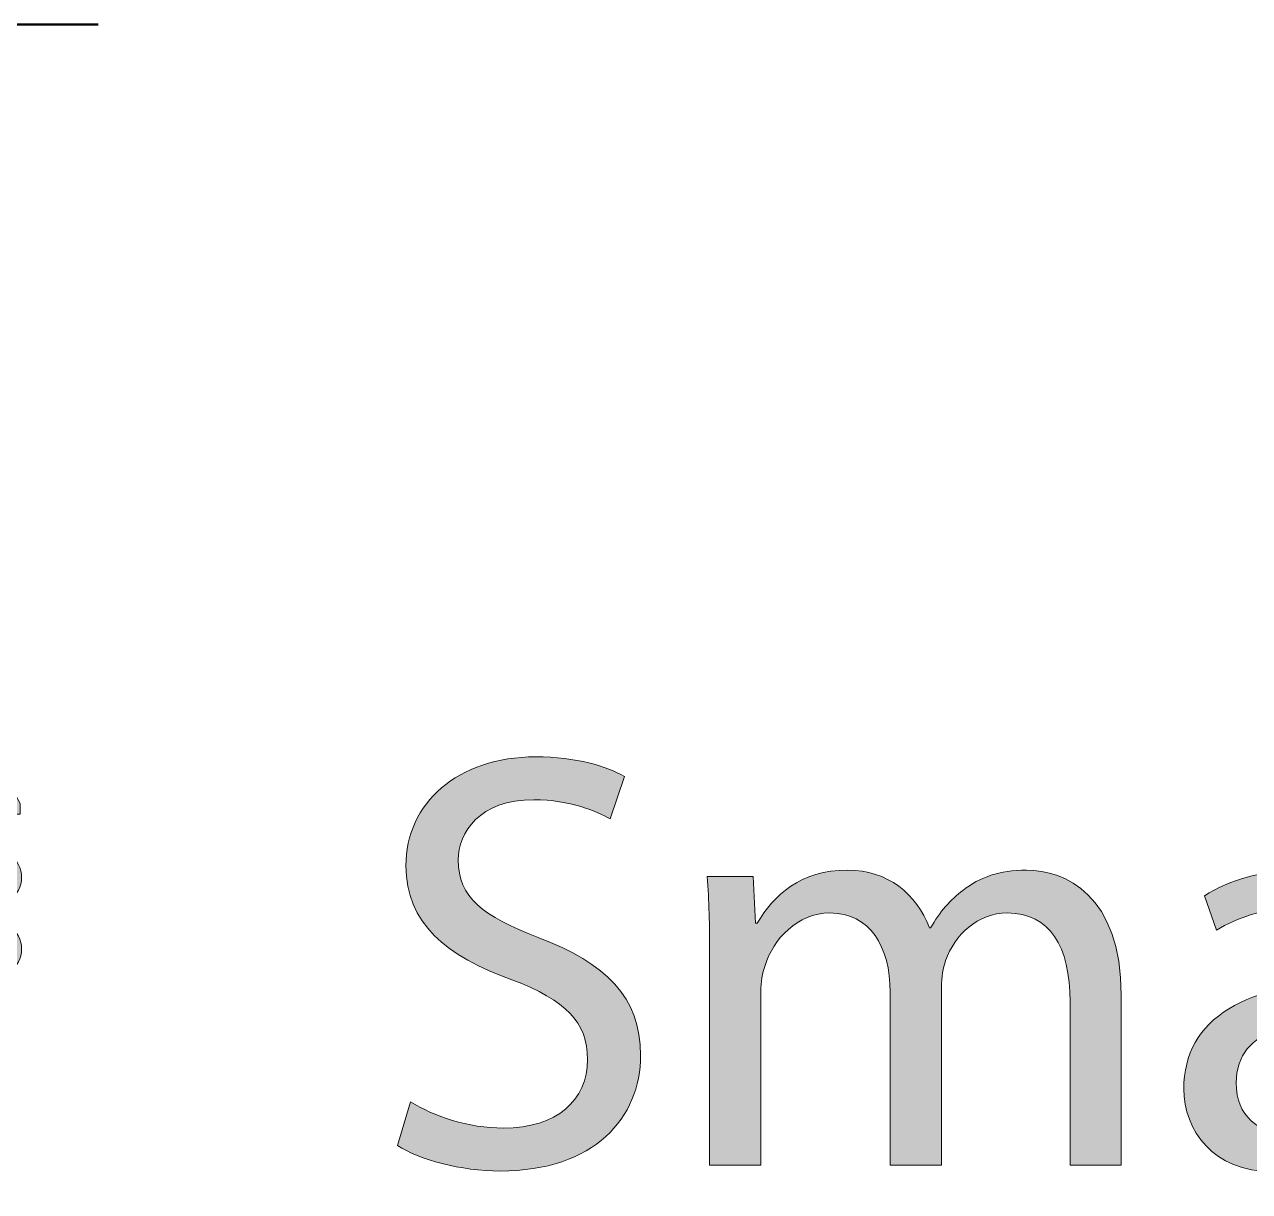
# Model space of a CAD drawing. Header units: inches. Extents: x -195 to 784, y 103 to 204.
# Drawn here: x 359.4 to 421.1, y 144 to 202.8 of the extents above; entities that cross this region are included whole.
import ezdxf

# ---------------------------------------------------------------- set-up
doc = ezdxf.new("R2010")
doc.units = ezdxf.units.IN
doc.header["$MEASUREMENT"] = 0
doc.layers.add('Layer 1', color=7, linetype='Continuous')

# ---------------------------------------------------------------- blocks, each defined once
blk = doc.blocks.new('block 10')
at = {"layer": 'Layer 1', "true_color": 0xffffff}
h = blk.add_hatch(color=7, dxfattribs=at)
h.dxf.hatch_style = 2
h.paths.add_polyline_path([(358.633, 163.644), (358.633, 163.658), (358.204, 164.452), (358.675, 164.572), (359.209, 163.574), (359.209, 163.047), (354.643, 163.047), (354.643, 163.644)])
h = blk.add_hatch(color=7, dxfattribs=at)
h.dxf.hatch_style = 2
edge = h.paths.add_edge_path()
edge.add_spline(control_points=[(356.975, 158.346), (355.423, 158.346), (354.565, 158.922), (354.565, 159.933), (354.565, 160.826), (355.401, 161.43), (356.912, 161.444), (358.443, 161.444), (359.286, 160.783), (359.286, 159.856), (359.286, 158.894), (358.429, 158.346), (356.975, 158.346)], knot_values=[0, 0, 0, 0, 1, 1, 1, 2, 2, 2, 3, 3, 3, 4, 4, 4, 4], degree=3, periodic=1)
edge = h.paths.add_edge_path()
edge.add_spline(control_points=[(356.905, 160.826), (355.718, 160.826), (355.043, 160.46), (355.043, 159.899), (355.043, 159.267), (355.781, 158.965), (356.947, 158.965), (358.071, 158.965), (358.808, 159.253), (358.808, 159.892), (358.809, 160.433), (358.148, 160.826), (356.905, 160.826)], knot_values=[0, 0, 0, 0, 1, 1, 1, 2, 2, 2, 3, 3, 3, 4, 4, 4, 4], degree=3, periodic=1)
h = blk.add_hatch(color=7, dxfattribs=at)
h.dxf.hatch_style = 2
edge = h.paths.add_edge_path()
edge.add_spline(control_points=[(356.975, 154.741), (355.423, 154.741), (354.565, 155.317), (354.565, 156.329), (354.565, 157.221), (355.401, 157.825), (356.912, 157.839), (358.443, 157.839), (359.286, 157.179), (359.286, 156.252), (359.286, 155.289), (358.429, 154.741), (356.975, 154.741)], knot_values=[0, 0, 0, 0, 1, 1, 1, 2, 2, 2, 3, 3, 3, 4, 4, 4, 4], degree=3, periodic=1)
edge = h.paths.add_edge_path()
edge.add_spline(control_points=[(356.905, 157.221), (355.718, 157.221), (355.043, 156.856), (355.043, 156.294), (355.043, 155.662), (355.781, 155.36), (356.947, 155.36), (358.071, 155.36), (358.808, 155.648), (358.808, 156.287), (358.809, 156.828), (358.148, 157.221), (356.905, 157.221)], knot_values=[0, 0, 0, 0, 1, 1, 1, 2, 2, 2, 3, 3, 3, 4, 4, 4, 4], degree=3, periodic=1)
h = blk.add_hatch(color=7, dxfattribs=at)
h.dxf.hatch_style = 2
edge = h.paths.add_edge_path()
edge.add_spline(control_points=[(357.122, 153.975), (357.473, 153.975), (357.762, 153.982), (358.043, 154.003), (358.043, 154.003), (358.043, 153.462), (358.043, 153.462), (358.043, 153.462), (357.495, 153.434), (357.495, 153.434), (357.495, 153.434), (357.495, 153.413), (357.495, 153.413), (357.818, 153.223), (358.119, 152.907), (358.119, 152.345), (358.119, 151.882), (357.839, 151.53), (357.438, 151.383), (357.438, 151.383), (357.438, 151.369), (357.438, 151.369), (357.628, 151.263), (357.775, 151.13), (357.881, 150.99), (358.035, 150.786), (358.119, 150.561), (358.119, 150.238), (358.119, 149.788), (357.824, 149.12), (356.644, 149.12), (356.644, 149.12), (354.642, 149.12), (354.642, 149.12), (354.642, 149.12), (354.642, 149.725), (354.642, 149.725), (354.642, 149.725), (356.567, 149.725), (356.567, 149.725), (357.22, 149.725), (357.614, 149.964), (357.614, 150.462), (357.614, 150.814), (357.354, 151.087), (357.052, 151.193), (356.967, 151.221), (356.855, 151.242), (356.743, 151.242), (356.743, 151.242), (354.642, 151.242), (354.642, 151.242), (354.642, 151.242), (354.642, 151.846), (354.642, 151.846), (354.642, 151.846), (356.679, 151.846), (356.679, 151.846), (357.22, 151.846), (357.613, 152.085), (357.613, 152.555), (357.613, 152.942), (357.304, 153.223), (356.995, 153.321), (356.904, 153.356), (356.798, 153.37), (356.693, 153.37), (356.693, 153.37), (354.642, 153.37), (354.642, 153.37), (354.642, 153.37), (354.642, 153.974), (354.642, 153.974), (354.642, 153.974), (357.122, 153.974), (357.122, 153.974), (357.122, 153.974), (357.122, 153.975), (357.122, 153.975)], knot_values=[0, 0, 0, 0, 1, 1, 1, 2, 2, 2, 3, 3, 3, 4, 4, 4, 5, 5, 5, 6, 6, 6, 7, 7, 7, 8, 8, 8, 9, 9, 9, 10, 10, 10, 11, 11, 11, 12, 12, 12, 13, 13, 13, 14, 14, 14, 15, 15, 15, 16, 16, 16, 17, 17, 17, 18, 18, 18, 19, 19, 19, 20, 20, 20, 21, 21, 21, 22, 22, 22, 23, 23, 23, 24, 24, 24, 25, 25, 25, 26, 26, 26, 26], degree=3, periodic=1)
h = blk.add_hatch(color=7, dxfattribs=at)
h.dxf.hatch_style = 2
edge = h.paths.add_edge_path()
edge.add_spline(control_points=[(357.122, 148.115), (357.473, 148.115), (357.762, 148.122), (358.043, 148.143), (358.043, 148.143), (358.043, 147.602), (358.043, 147.602), (358.043, 147.602), (357.495, 147.574), (357.495, 147.574), (357.495, 147.574), (357.495, 147.552), (357.495, 147.552), (357.818, 147.363), (358.119, 147.046), (358.119, 146.485), (358.119, 146.021), (357.839, 145.67), (357.438, 145.523), (357.438, 145.523), (357.438, 145.508), (357.438, 145.508), (357.628, 145.402), (357.775, 145.269), (357.881, 145.129), (358.035, 144.925), (358.119, 144.701), (358.119, 144.377), (358.119, 143.927), (357.824, 143.261), (356.644, 143.261), (356.644, 143.261), (354.642, 143.261), (354.642, 143.261), (354.642, 143.261), (354.642, 143.864), (354.642, 143.864), (354.642, 143.864), (356.567, 143.864), (356.567, 143.864), (357.22, 143.864), (357.614, 144.103), (357.614, 144.602), (357.614, 144.953), (357.354, 145.227), (357.052, 145.333), (356.967, 145.361), (356.855, 145.382), (356.743, 145.382), (356.743, 145.382), (354.642, 145.382), (354.642, 145.382), (354.642, 145.382), (354.642, 145.986), (354.642, 145.986), (354.642, 145.986), (356.679, 145.986), (356.679, 145.986), (357.22, 145.986), (357.613, 146.225), (357.613, 146.695), (357.613, 147.082), (357.304, 147.363), (356.995, 147.461), (356.904, 147.497), (356.798, 147.511), (356.693, 147.511), (356.693, 147.511), (354.642, 147.511), (354.642, 147.511), (354.642, 147.511), (354.642, 148.115), (354.642, 148.115), (354.642, 148.115), (357.122, 148.115), (357.122, 148.115), (357.122, 148.115), (357.122, 148.115), (357.122, 148.115)], knot_values=[0, 0, 0, 0, 1, 1, 1, 2, 2, 2, 3, 3, 3, 4, 4, 4, 5, 5, 5, 6, 6, 6, 7, 7, 7, 8, 8, 8, 9, 9, 9, 10, 10, 10, 11, 11, 11, 12, 12, 12, 13, 13, 13, 14, 14, 14, 15, 15, 15, 16, 16, 16, 17, 17, 17, 18, 18, 18, 19, 19, 19, 20, 20, 20, 21, 21, 21, 22, 22, 22, 23, 23, 23, 24, 24, 24, 25, 25, 25, 26, 26, 26, 26], degree=3, periodic=1)
at = {"layer": 'Layer 1', "lineweight": 0}
blk.add_lwpolyline([(358.633, 163.644), (358.633, 163.658), (358.204, 164.452), (358.675, 164.572), (359.209, 163.574), (359.209, 163.047), (354.643, 163.047), (354.643, 163.644), (358.633, 163.644)], dxfattribs=at)
for points, knots in [([(356.975, 158.346), (355.423, 158.346), (354.565, 158.922), (354.565, 159.933), (354.565, 160.826), (355.401, 161.43), (356.912, 161.444), (358.443, 161.444), (359.286, 160.783), (359.286, 159.856), (359.286, 158.894), (358.429, 158.346), (356.975, 158.346)], [0, 0, 0, 0, 1, 1, 1, 2, 2, 2, 3, 3, 3, 4, 4, 4, 4]), ([(356.905, 160.826), (355.718, 160.826), (355.043, 160.46), (355.043, 159.899), (355.043, 159.267), (355.781, 158.965), (356.947, 158.965), (358.071, 158.965), (358.808, 159.253), (358.808, 159.892), (358.809, 160.433), (358.148, 160.826), (356.905, 160.826)], [0, 0, 0, 0, 1, 1, 1, 2, 2, 2, 3, 3, 3, 4, 4, 4, 4]), ([(356.975, 154.741), (355.423, 154.741), (354.565, 155.317), (354.565, 156.329), (354.565, 157.221), (355.401, 157.825), (356.912, 157.839), (358.443, 157.839), (359.286, 157.179), (359.286, 156.252), (359.286, 155.289), (358.429, 154.741), (356.975, 154.741)], [0, 0, 0, 0, 1, 1, 1, 2, 2, 2, 3, 3, 3, 4, 4, 4, 4]), ([(356.905, 157.221), (355.718, 157.221), (355.043, 156.856), (355.043, 156.294), (355.043, 155.662), (355.781, 155.36), (356.947, 155.36), (358.071, 155.36), (358.808, 155.648), (358.808, 156.287), (358.809, 156.828), (358.148, 157.221), (356.905, 157.221)], [0, 0, 0, 0, 1, 1, 1, 2, 2, 2, 3, 3, 3, 4, 4, 4, 4]), ([(357.122, 153.975), (357.473, 153.975), (357.762, 153.982), (358.043, 154.003), (358.043, 154.003), (358.043, 153.462), (358.043, 153.462), (358.043, 153.462), (357.495, 153.434), (357.495, 153.434), (357.495, 153.434), (357.495, 153.413), (357.495, 153.413), (357.818, 153.223), (358.119, 152.907), (358.119, 152.345), (358.119, 151.882), (357.839, 151.53), (357.438, 151.383), (357.438, 151.383), (357.438, 151.369), (357.438, 151.369), (357.628, 151.263), (357.775, 151.13), (357.881, 150.99), (358.035, 150.786), (358.119, 150.561), (358.119, 150.238), (358.119, 149.788), (357.824, 149.12), (356.644, 149.12), (356.644, 149.12), (354.642, 149.12), (354.642, 149.12), (354.642, 149.12), (354.642, 149.725), (354.642, 149.725), (354.642, 149.725), (356.567, 149.725), (356.567, 149.725), (357.22, 149.725), (357.614, 149.964), (357.614, 150.462), (357.614, 150.814), (357.354, 151.087), (357.052, 151.193), (356.967, 151.221), (356.855, 151.242), (356.743, 151.242), (356.743, 151.242), (354.642, 151.242), (354.642, 151.242), (354.642, 151.242), (354.642, 151.846), (354.642, 151.846), (354.642, 151.846), (356.679, 151.846), (356.679, 151.846), (357.22, 151.846), (357.613, 152.085), (357.613, 152.555), (357.613, 152.942), (357.304, 153.223), (356.995, 153.321), (356.904, 153.356), (356.798, 153.37), (356.693, 153.37), (356.693, 153.37), (354.642, 153.37), (354.642, 153.37), (354.642, 153.37), (354.642, 153.974), (354.642, 153.974), (354.642, 153.974), (357.122, 153.974), (357.122, 153.974), (357.122, 153.974), (357.122, 153.975), (357.122, 153.975)], [0, 0, 0, 0, 1, 1, 1, 2, 2, 2, 3, 3, 3, 4, 4, 4, 5, 5, 5, 6, 6, 6, 7, 7, 7, 8, 8, 8, 9, 9, 9, 10, 10, 10, 11, 11, 11, 12, 12, 12, 13, 13, 13, 14, 14, 14, 15, 15, 15, 16, 16, 16, 17, 17, 17, 18, 18, 18, 19, 19, 19, 20, 20, 20, 21, 21, 21, 22, 22, 22, 23, 23, 23, 24, 24, 24, 25, 25, 25, 26, 26, 26, 26]), ([(357.122, 148.115), (357.473, 148.115), (357.762, 148.122), (358.043, 148.143), (358.043, 148.143), (358.043, 147.602), (358.043, 147.602), (358.043, 147.602), (357.495, 147.574), (357.495, 147.574), (357.495, 147.574), (357.495, 147.552), (357.495, 147.552), (357.818, 147.363), (358.119, 147.046), (358.119, 146.485), (358.119, 146.021), (357.839, 145.67), (357.438, 145.523), (357.438, 145.523), (357.438, 145.508), (357.438, 145.508), (357.628, 145.402), (357.775, 145.269), (357.881, 145.129), (358.035, 144.925), (358.119, 144.701), (358.119, 144.377), (358.119, 143.927), (357.824, 143.261), (356.644, 143.261), (356.644, 143.261), (354.642, 143.261), (354.642, 143.261), (354.642, 143.261), (354.642, 143.864), (354.642, 143.864), (354.642, 143.864), (356.567, 143.864), (356.567, 143.864), (357.22, 143.864), (357.614, 144.103), (357.614, 144.602), (357.614, 144.953), (357.354, 145.227), (357.052, 145.333), (356.967, 145.361), (356.855, 145.382), (356.743, 145.382), (356.743, 145.382), (354.642, 145.382), (354.642, 145.382), (354.642, 145.382), (354.642, 145.986), (354.642, 145.986), (354.642, 145.986), (356.679, 145.986), (356.679, 145.986), (357.22, 145.986), (357.613, 146.225), (357.613, 146.695), (357.613, 147.082), (357.304, 147.363), (356.995, 147.461), (356.904, 147.497), (356.798, 147.511), (356.693, 147.511), (356.693, 147.511), (354.642, 147.511), (354.642, 147.511), (354.642, 147.511), (354.642, 148.115), (354.642, 148.115), (354.642, 148.115), (357.122, 148.115), (357.122, 148.115), (357.122, 148.115), (357.122, 148.115), (357.122, 148.115)], [0, 0, 0, 0, 1, 1, 1, 2, 2, 2, 3, 3, 3, 4, 4, 4, 5, 5, 5, 6, 6, 6, 7, 7, 7, 8, 8, 8, 9, 9, 9, 10, 10, 10, 11, 11, 11, 12, 12, 12, 13, 13, 13, 14, 14, 14, 15, 15, 15, 16, 16, 16, 17, 17, 17, 18, 18, 18, 19, 19, 19, 20, 20, 20, 21, 21, 21, 22, 22, 22, 23, 23, 23, 24, 24, 24, 25, 25, 25, 26, 26, 26, 26])]:
    blk.add_open_spline(points, degree=3, knots=knots, dxfattribs=at)
blk = doc.blocks.new('block 9')
at = {"layer": 'Layer 1', "color": 7, "lineweight": 50, "true_color": 0xffffff}
for points in [[(363.149, 202.791), (319.922, 202.791)], [(319.922, 102.791), (363.149, 102.791)]]:
    blk.add_lwpolyline(points, dxfattribs=at)
at = {"layer": 'Layer 1'}
blk.add_blockref('block 10', (0, 0), dxfattribs=at)
blk = doc.blocks.new('block 12')
at = {"layer": 'Layer 1', "true_color": 0xffffff}
h = blk.add_hatch(color=7, dxfattribs=at)
h.dxf.hatch_style = 2
edge = h.paths.add_edge_path()
edge.add_spline(control_points=[(378.879, 148.555), (380.048, 147.835), (381.758, 147.235), (383.558, 147.235), (386.228, 147.235), (387.788, 148.645), (387.788, 150.685), (387.788, 152.575), (386.708, 153.655), (383.979, 154.705), (380.679, 155.875), (378.638, 157.585), (378.638, 160.435), (378.638, 163.585), (381.248, 165.925), (385.178, 165.925), (387.248, 165.925), (388.748, 165.445), (389.648, 164.935), (389.648, 164.935), (388.928, 162.805), (388.928, 162.805), (388.268, 163.165), (386.919, 163.765), (385.088, 163.765), (382.328, 163.765), (381.278, 162.115), (381.278, 160.735), (381.278, 158.845), (382.508, 157.915), (385.298, 156.835), (388.718, 155.515), (390.458, 153.865), (390.458, 150.895), (390.458, 147.775), (388.148, 145.075), (383.378, 145.075), (381.429, 145.075), (379.299, 145.645), (378.218, 146.365), (378.218, 146.365), (378.879, 148.555), (378.879, 148.555)], knot_values=[0, 0, 0, 0, 1, 1, 1, 2, 2, 2, 3, 3, 3, 4, 4, 4, 5, 5, 5, 6, 6, 6, 7, 7, 7, 8, 8, 8, 9, 9, 9, 10, 10, 10, 11, 11, 11, 12, 12, 12, 13, 13, 13, 14, 14, 14, 14], degree=3, periodic=1)
h = blk.add_hatch(color=7, dxfattribs=at)
h.dxf.hatch_style = 2
edge = h.paths.add_edge_path()
edge.add_spline(control_points=[(393.938, 155.965), (393.938, 157.464), (393.909, 158.695), (393.819, 159.894), (393.819, 159.894), (396.129, 159.894), (396.129, 159.894), (396.129, 159.894), (396.249, 157.555), (396.249, 157.555), (396.249, 157.555), (396.339, 157.555), (396.339, 157.555), (397.149, 158.934), (398.498, 160.225), (400.899, 160.225), (402.878, 160.225), (404.378, 159.025), (405.008, 157.314), (405.008, 157.314), (405.068, 157.314), (405.068, 157.314), (405.518, 158.124), (406.089, 158.754), (406.689, 159.204), (407.558, 159.864), (408.518, 160.225), (409.898, 160.225), (411.818, 160.225), (414.668, 158.964), (414.668, 153.924), (414.668, 153.924), (414.668, 145.375), (414.668, 145.375), (414.668, 145.375), (412.089, 145.375), (412.089, 145.375), (412.089, 145.375), (412.089, 153.595), (412.089, 153.595), (412.089, 156.385), (411.068, 158.065), (408.938, 158.065), (407.438, 158.065), (406.269, 156.955), (405.818, 155.665), (405.699, 155.305), (405.608, 154.825), (405.608, 154.345), (405.608, 154.345), (405.608, 145.375), (405.608, 145.375), (405.608, 145.375), (403.029, 145.375), (403.029, 145.375), (403.029, 145.375), (403.029, 154.075), (403.029, 154.075), (403.029, 156.385), (402.008, 158.065), (399.998, 158.065), (398.348, 158.065), (397.149, 156.745), (396.728, 155.425), (396.578, 155.035), (396.518, 154.585), (396.518, 154.135), (396.518, 154.135), (396.518, 145.375), (396.518, 145.375), (396.518, 145.375), (393.938, 145.375), (393.938, 145.375), (393.938, 145.375), (393.938, 155.965), (393.938, 155.965), (393.938, 155.965), (393.938, 155.965), (393.938, 155.965)], knot_values=[0, 0, 0, 0, 1, 1, 1, 2, 2, 2, 3, 3, 3, 4, 4, 4, 5, 5, 5, 6, 6, 6, 7, 7, 7, 8, 8, 8, 9, 9, 9, 10, 10, 10, 11, 11, 11, 12, 12, 12, 13, 13, 13, 14, 14, 14, 15, 15, 15, 16, 16, 16, 17, 17, 17, 18, 18, 18, 19, 19, 19, 20, 20, 20, 21, 21, 21, 22, 22, 22, 23, 23, 23, 24, 24, 24, 25, 25, 25, 26, 26, 26, 26], degree=3, periodic=1)
h = blk.add_hatch(color=7, dxfattribs=at)
h.dxf.hatch_style = 2
edge = h.paths.add_edge_path()
edge.add_spline(control_points=[(426.998, 145.375), (426.998, 145.375), (426.788, 147.205), (426.788, 147.205), (426.788, 147.205), (426.699, 147.205), (426.699, 147.205), (425.888, 146.066), (424.328, 145.045), (422.258, 145.045), (419.318, 145.045), (417.818, 147.115), (417.818, 149.215), (417.818, 152.725), (420.938, 154.645), (426.548, 154.615), (426.548, 154.615), (426.548, 154.915), (426.548, 154.915), (426.548, 156.115), (426.218, 158.275), (423.248, 158.275), (421.898, 158.275), (420.488, 157.855), (419.468, 157.195), (419.468, 157.195), (418.868, 158.935), (418.868, 158.935), (420.068, 159.715), (421.808, 160.225), (423.638, 160.225), (428.078, 160.225), (429.158, 157.195), (429.158, 154.285), (429.158, 154.285), (429.158, 148.855), (429.158, 148.855), (429.158, 147.595), (429.218, 146.365), (429.397, 145.375), (429.397, 145.375), (426.998, 145.375), (426.998, 145.375), (426.998, 145.375), (426.998, 145.375), (426.998, 145.375)], knot_values=[0, 0, 0, 0, 1, 1, 1, 2, 2, 2, 3, 3, 3, 4, 4, 4, 5, 5, 5, 6, 6, 6, 7, 7, 7, 8, 8, 8, 9, 9, 9, 10, 10, 10, 11, 11, 11, 12, 12, 12, 13, 13, 13, 14, 14, 14, 15, 15, 15, 15], degree=3, periodic=1)
edge = h.paths.add_edge_path()
edge.add_spline(control_points=[(426.608, 152.785), (423.728, 152.845), (420.458, 152.335), (420.458, 149.515), (420.458, 147.805), (421.598, 146.995), (422.948, 146.995), (424.838, 146.995), (426.038, 148.194), (426.458, 149.425), (426.548, 149.695), (426.608, 149.995), (426.608, 150.265), (426.608, 150.265), (426.608, 152.785), (426.608, 152.785)], knot_values=[0, 0, 0, 0, 1, 1, 1, 2, 2, 2, 3, 3, 3, 4, 4, 4, 5, 5, 5, 5], degree=3, periodic=1)
at = {"layer": 'Layer 1', "lineweight": 0}
for points, knots in [([(378.879, 148.555), (380.048, 147.835), (381.758, 147.235), (383.558, 147.235), (386.228, 147.235), (387.788, 148.645), (387.788, 150.685), (387.788, 152.575), (386.708, 153.655), (383.979, 154.705), (380.679, 155.875), (378.638, 157.585), (378.638, 160.435), (378.638, 163.585), (381.248, 165.925), (385.178, 165.925), (387.248, 165.925), (388.748, 165.445), (389.648, 164.935), (389.648, 164.935), (388.928, 162.805), (388.928, 162.805), (388.268, 163.165), (386.919, 163.765), (385.088, 163.765), (382.328, 163.765), (381.278, 162.115), (381.278, 160.735), (381.278, 158.845), (382.508, 157.915), (385.298, 156.835), (388.718, 155.515), (390.458, 153.865), (390.458, 150.895), (390.458, 147.775), (388.148, 145.075), (383.378, 145.075), (381.429, 145.075), (379.299, 145.645), (378.218, 146.365), (378.218, 146.365), (378.879, 148.555), (378.879, 148.555)], [0, 0, 0, 0, 1, 1, 1, 2, 2, 2, 3, 3, 3, 4, 4, 4, 5, 5, 5, 6, 6, 6, 7, 7, 7, 8, 8, 8, 9, 9, 9, 10, 10, 10, 11, 11, 11, 12, 12, 12, 13, 13, 13, 14, 14, 14, 14]), ([(393.938, 155.965), (393.938, 157.464), (393.909, 158.695), (393.819, 159.894), (393.819, 159.894), (396.129, 159.894), (396.129, 159.894), (396.129, 159.894), (396.249, 157.555), (396.249, 157.555), (396.249, 157.555), (396.339, 157.555), (396.339, 157.555), (397.149, 158.934), (398.498, 160.225), (400.899, 160.225), (402.878, 160.225), (404.378, 159.025), (405.008, 157.314), (405.008, 157.314), (405.068, 157.314), (405.068, 157.314), (405.518, 158.124), (406.089, 158.754), (406.689, 159.204), (407.558, 159.864), (408.518, 160.225), (409.898, 160.225), (411.818, 160.225), (414.668, 158.964), (414.668, 153.924), (414.668, 153.924), (414.668, 145.375), (414.668, 145.375), (414.668, 145.375), (412.089, 145.375), (412.089, 145.375), (412.089, 145.375), (412.089, 153.595), (412.089, 153.595), (412.089, 156.385), (411.068, 158.065), (408.938, 158.065), (407.438, 158.065), (406.269, 156.955), (405.818, 155.665), (405.699, 155.305), (405.608, 154.825), (405.608, 154.345), (405.608, 154.345), (405.608, 145.375), (405.608, 145.375), (405.608, 145.375), (403.029, 145.375), (403.029, 145.375), (403.029, 145.375), (403.029, 154.075), (403.029, 154.075), (403.029, 156.385), (402.008, 158.065), (399.998, 158.065), (398.348, 158.065), (397.149, 156.745), (396.728, 155.425), (396.578, 155.035), (396.518, 154.585), (396.518, 154.135), (396.518, 154.135), (396.518, 145.375), (396.518, 145.375), (396.518, 145.375), (393.938, 145.375), (393.938, 145.375), (393.938, 145.375), (393.938, 155.965), (393.938, 155.965), (393.938, 155.965), (393.938, 155.965), (393.938, 155.965)], [0, 0, 0, 0, 1, 1, 1, 2, 2, 2, 3, 3, 3, 4, 4, 4, 5, 5, 5, 6, 6, 6, 7, 7, 7, 8, 8, 8, 9, 9, 9, 10, 10, 10, 11, 11, 11, 12, 12, 12, 13, 13, 13, 14, 14, 14, 15, 15, 15, 16, 16, 16, 17, 17, 17, 18, 18, 18, 19, 19, 19, 20, 20, 20, 21, 21, 21, 22, 22, 22, 23, 23, 23, 24, 24, 24, 25, 25, 25, 26, 26, 26, 26]), ([(426.998, 145.375), (426.998, 145.375), (426.788, 147.205), (426.788, 147.205), (426.788, 147.205), (426.699, 147.205), (426.699, 147.205), (425.888, 146.066), (424.328, 145.045), (422.258, 145.045), (419.318, 145.045), (417.818, 147.115), (417.818, 149.215), (417.818, 152.725), (420.938, 154.645), (426.548, 154.615), (426.548, 154.615), (426.548, 154.915), (426.548, 154.915), (426.548, 156.115), (426.218, 158.275), (423.248, 158.275), (421.898, 158.275), (420.488, 157.855), (419.468, 157.195), (419.468, 157.195), (418.868, 158.935), (418.868, 158.935), (420.068, 159.715), (421.808, 160.225), (423.638, 160.225), (428.078, 160.225), (429.158, 157.195), (429.158, 154.285), (429.158, 154.285), (429.158, 148.855), (429.158, 148.855), (429.158, 147.595), (429.218, 146.365), (429.397, 145.375), (429.397, 145.375), (426.998, 145.375), (426.998, 145.375), (426.998, 145.375), (426.998, 145.375), (426.998, 145.375)], [0, 0, 0, 0, 1, 1, 1, 2, 2, 2, 3, 3, 3, 4, 4, 4, 5, 5, 5, 6, 6, 6, 7, 7, 7, 8, 8, 8, 9, 9, 9, 10, 10, 10, 11, 11, 11, 12, 12, 12, 13, 13, 13, 14, 14, 14, 15, 15, 15, 15]), ([(426.608, 152.785), (423.728, 152.845), (420.458, 152.335), (420.458, 149.515), (420.458, 147.805), (421.598, 146.995), (422.948, 146.995), (424.838, 146.995), (426.038, 148.194), (426.458, 149.425), (426.548, 149.695), (426.608, 149.995), (426.608, 150.265), (426.608, 150.265), (426.608, 152.785), (426.608, 152.785)], [0, 0, 0, 0, 1, 1, 1, 2, 2, 2, 3, 3, 3, 4, 4, 4, 5, 5, 5, 5])]:
    blk.add_open_spline(points, degree=3, knots=knots, dxfattribs=at)
blk = doc.blocks.new('block 11')
at = {"layer": 'Layer 1'}
blk.add_blockref('block 12', (0, 0), dxfattribs=at)
blk = doc.blocks.new('block 5')
at = {"layer": 'Layer 1'}
for name in ['block 9', 'block 11']:
    blk.add_blockref(name, (0, 0), dxfattribs=at)

msp = doc.modelspace()

# ---------------------------------------------------------------- block references
at = {"layer": 'Layer 1'}
msp.add_blockref('block 5', (0, 0), dxfattribs=at)

doc.saveas('drawing.dxf')
